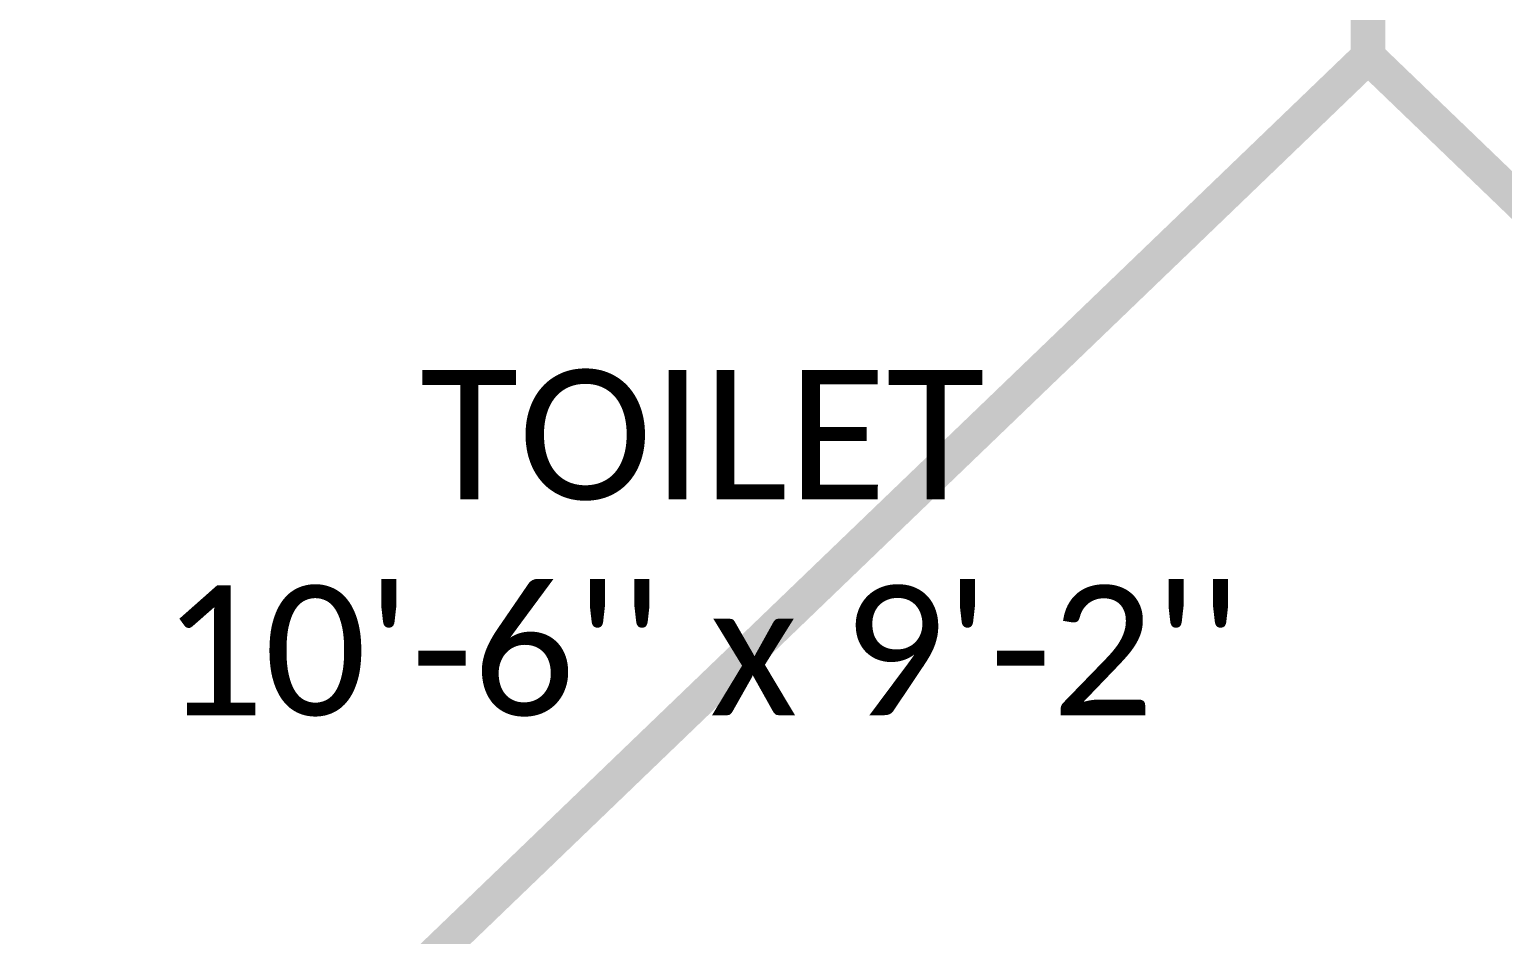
# Model space of a CAD drawing. Header units: millimetres. Extents: x -176651 to 424033, y -469666 to 486614.
# Drawn here: x 165187 to 166894, y 54543 to 55591 of the extents above; entities that cross this region are included whole.
import ezdxf

# ---------------------------------------------------------------- set-up
doc = ezdxf.new("R2010")
doc.units = ezdxf.units.MM
doc.linetypes.add('1625E_Roof Plan$0$DASHED', pattern=[0.75, 0.5, -0.25])
doc.layers.add('1625_East Villa$0$ad-Text main', color=8, linetype='Continuous')
doc.layers.add('1625E_Roof Plan$0$ad-Primary Roof', color=8, linetype='Continuous')
doc.styles.add('1625_East Villa$0$Standard', font='calibril.ttf')

# ---------------------------------------------------------------- blocks, each defined once
blk = doc.blocks.new('1625_East Villa$0$zw$3849')
at = {"layer": '1625_East Villa$0$ad-Text main', "insert": (6703.8, 1691.2), "char_height": 150, "width": 1380.84, "attachment_point": 5, "style": '1625_East Villa$0$Standard', "bg_fill": 2}
blk.add_mtext("TOILET\\P10'-6'' x 9'-2''", dxfattribs=at)
blk = doc.blocks.new('1625E_Roof Plan')
at = {"layer": '1625E_Roof Plan$0$ad-Primary Roof', "linetype": '1625E_Roof Plan$0$DASHED', "ltscale": 2, "const_width": 40}
blk.add_lwpolyline([(7475, 9770), (7475, 2255)], dxfattribs=at)
blk.add_lwpolyline([(12570, -2645), (2380, -2645), (7475, 2255)], close=True, dxfattribs=at)
blk = doc.blocks.new('1625_East Villa')
at = {"layer": '1625_East Villa$0$ad-Text main'}
blk.add_blockref('1625_East Villa$0$zw$3849', (0, 0), dxfattribs=at)
blk.add_blockref('1625E_Roof Plan', (0, 0))
blk = doc.blocks.new("All Plot's Villa Plans")
at = {"ltscale": 5}
blk.add_blockref('1625_East Villa', (159262.9, 53304.9), dxfattribs=at)

msp = doc.modelspace()

# ---------------------------------------------------------------- block references
at = {"ltscale": 5}
msp.add_blockref("All Plot's Villa Plans", (0, 0), dxfattribs=at)

doc.saveas('drawing.dxf')
